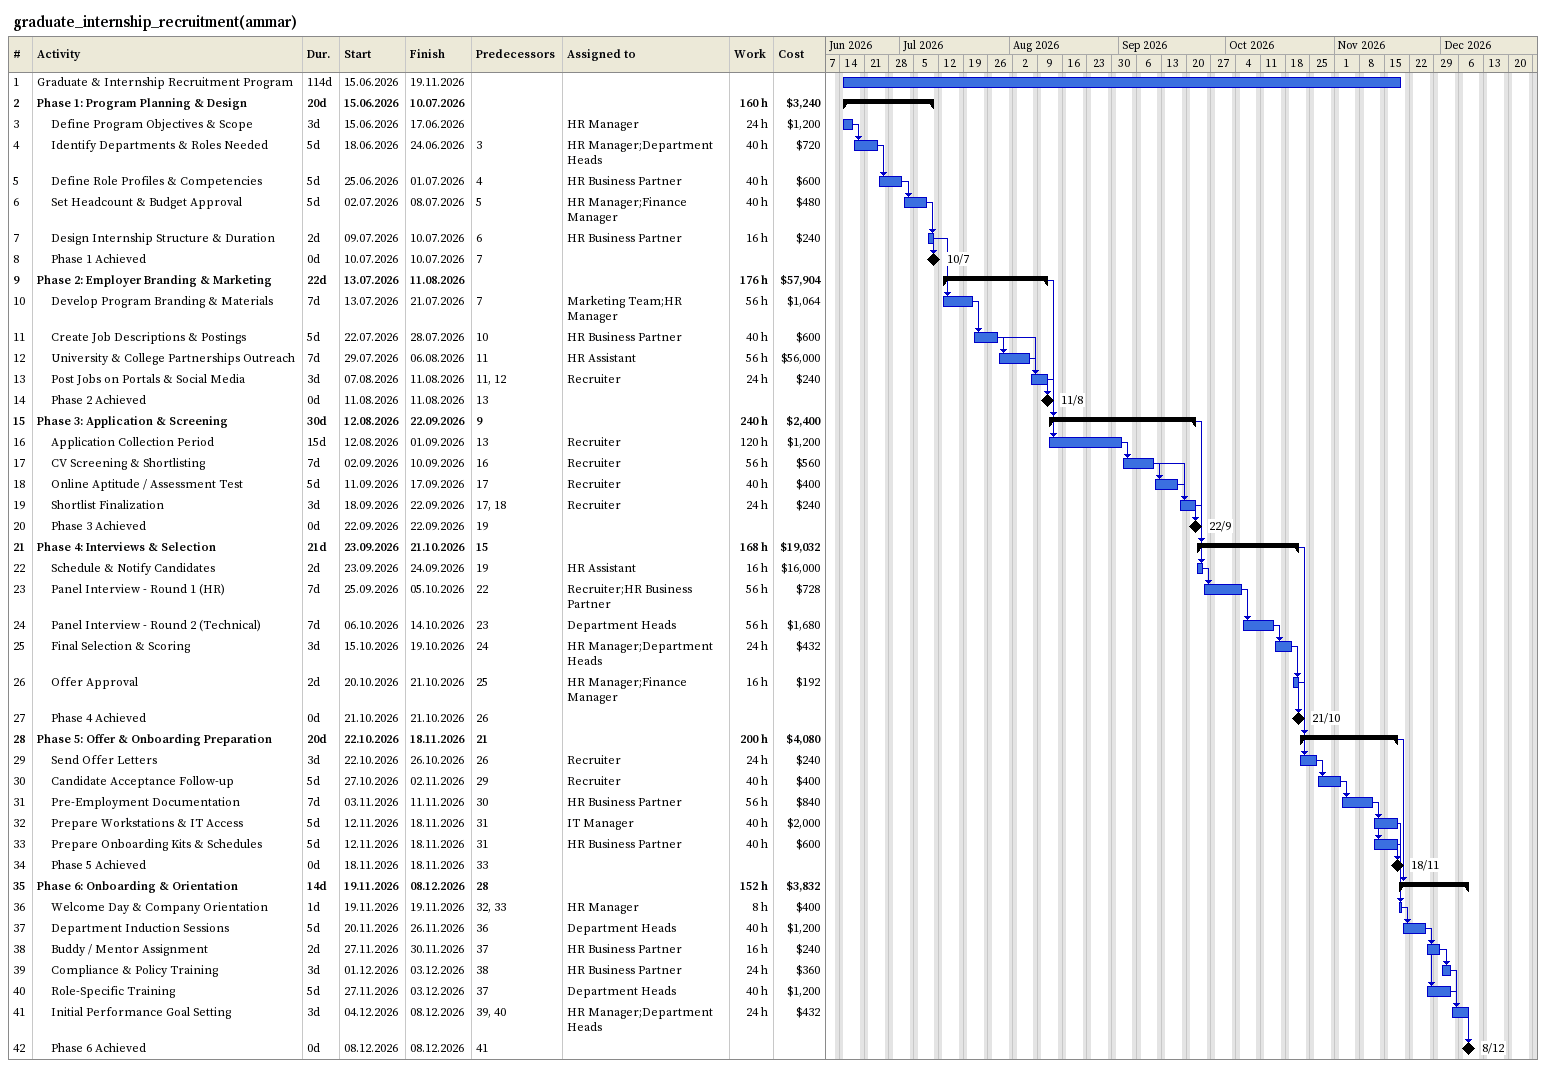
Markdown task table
graduate_internship_recruitment(ammar)

| ID | Level | Task | Duration | Start | Finish | Predecessors | Resources | Work (h) | Cost ($) |
|---|---|---|---|---|---|---|---|---|---|
| 1 | 1 | Graduate & Internship Recruitment Program | 114d | 2026-06-15 | 2026-11-19 |  |  |  |  |
| 2 | 1 | **Phase 1: Program Planning & Design** | 20d | 2026-06-15 | 2026-07-10 |  |  | 160 | 3240 |
| 3 | 2 | Define Program Objectives & Scope | 3d | 2026-06-15 | 2026-06-17 |  | HR Manager | 24 | 1200 |
| 4 | 2 | Identify Departments & Roles Needed | 5d | 2026-06-18 | 2026-06-24 | 3 | HR Manager;Department Heads | 40 | 720 |
| 5 | 2 | Define Role Profiles & Competencies | 5d | 2026-06-25 | 2026-07-01 | 4 | HR Business Partner | 40 | 600 |
| 6 | 2 | Set Headcount & Budget Approval | 5d | 2026-07-02 | 2026-07-08 | 5 | HR Manager;Finance Manager | 40 | 480 |
| 7 | 2 | Design Internship Structure & Duration | 2d | 2026-07-09 | 2026-07-10 | 6 | HR Business Partner | 16 | 240 |
| 8 | 2 | Phase 1 Achieved | 0d | 2026-07-10 | 2026-07-10 | 7 |  |  |  |
| 9 | 1 | **Phase 2: Employer Branding & Marketing** | 22d | 2026-07-13 | 2026-08-11 |  |  | 176 | 57904 |
| 10 | 2 | Develop Program Branding & Materials | 7d | 2026-07-13 | 2026-07-21 | 7 | Marketing Team;HR Manager | 56 | 1064 |
| 11 | 2 | Create Job Descriptions & Postings | 5d | 2026-07-22 | 2026-07-28 | 10 | HR Business Partner | 40 | 600 |
| 12 | 2 | University & College Partnerships Outreach | 7d | 2026-07-29 | 2026-08-06 | 11 | HR Assistant | 56 | 56000 |
| 13 | 2 | Post Jobs on Portals & Social Media | 3d | 2026-08-07 | 2026-08-11 | 11, 12 | Recruiter | 24 | 240 |
| 14 | 2 | Phase 2 Achieved | 0d | 2026-08-11 | 2026-08-11 | 13 |  |  |  |
| 15 | 1 | **Phase 3: Application & Screening** | 30d | 2026-08-12 | 2026-09-22 | 9 |  | 240 | 2400 |
| 16 | 2 | Application Collection Period | 15d | 2026-08-12 | 2026-09-01 | 13 | Recruiter | 120 | 1200 |
| 17 | 2 | CV Screening & Shortlisting | 7d | 2026-09-02 | 2026-09-10 | 16 | Recruiter | 56 | 560 |
| 18 | 2 | Online Aptitude / Assessment Test | 5d | 2026-09-11 | 2026-09-17 | 17 | Recruiter | 40 | 400 |
| 19 | 2 | Shortlist Finalization | 3d | 2026-09-18 | 2026-09-22 | 17, 18 | Recruiter | 24 | 240 |
| 20 | 2 | Phase 3 Achieved | 0d | 2026-09-22 | 2026-09-22 | 19 |  |  |  |
| 21 | 1 | **Phase 4: Interviews & Selection** | 21d | 2026-09-23 | 2026-10-21 | 15 |  | 168 | 19032 |
| 22 | 2 | Schedule & Notify Candidates | 2d | 2026-09-23 | 2026-09-24 | 19 | HR Assistant | 16 | 16000 |
| 23 | 2 | Panel Interview - Round 1 (HR) | 7d | 2026-09-25 | 2026-10-05 | 22 | Recruiter;HR Business Partner | 56 | 728 |
| 24 | 2 | Panel Interview - Round 2 (Technical) | 7d | 2026-10-06 | 2026-10-14 | 23 | Department Heads | 56 | 1680 |
| 25 | 2 | Final Selection & Scoring | 3d | 2026-10-15 | 2026-10-19 | 24 | HR Manager;Department Heads | 24 | 432 |
| 26 | 2 | Offer Approval | 2d | 2026-10-20 | 2026-10-21 | 25 | HR Manager;Finance Manager | 16 | 192 |
| 27 | 2 | Phase 4 Achieved | 0d | 2026-10-21 | 2026-10-21 | 26 |  |  |  |
| 28 | 1 | **Phase 5: Offer & Onboarding Preparation** | 20d | 2026-10-22 | 2026-11-18 | 21 |  | 200 | 4080 |
| 29 | 2 | Send Offer Letters | 3d | 2026-10-22 | 2026-10-26 | 26 | Recruiter | 24 | 240 |
| 30 | 2 | Candidate Acceptance Follow-up | 5d | 2026-10-27 | 2026-11-02 | 29 | Recruiter | 40 | 400 |
| 31 | 2 | Pre-Employment Documentation | 7d | 2026-11-03 | 2026-11-11 | 30 | HR Business Partner | 56 | 840 |
| 32 | 2 | Prepare Workstations & IT Access | 5d | 2026-11-12 | 2026-11-18 | 31 | IT Manager | 40 | 2000 |
| 33 | 2 | Prepare Onboarding Kits & Schedules | 5d | 2026-11-12 | 2026-11-18 | 31 | HR Business Partner | 40 | 600 |
| 34 | 2 | Phase 5 Achieved | 0d | 2026-11-18 | 2026-11-18 | 33 |  |  |  |
| 35 | 1 | **Phase 6: Onboarding & Orientation** | 14d | 2026-11-19 | 2026-12-08 | 28 |  | 152 | 3832 |
| 36 | 2 | Welcome Day & Company Orientation | 1d | 2026-11-19 | 2026-11-19 | 32, 33 | HR Manager | 8 | 400 |
| 37 | 2 | Department Induction Sessions | 5d | 2026-11-20 | 2026-11-26 | 36 | Department Heads | 40 | 1200 |
| 38 | 2 | Buddy / Mentor Assignment | 2d | 2026-11-27 | 2026-11-30 | 37 | HR Business Partner | 16 | 240 |
| 39 | 2 | Compliance & Policy Training | 3d | 2026-12-01 | 2026-12-03 | 38 | HR Business Partner | 24 | 360 |
| 40 | 2 | Role-Specific Training | 5d | 2026-11-27 | 2026-12-03 | 37 | Department Heads | 40 | 1200 |
| 41 | 2 | Initial Performance Goal Setting | 3d | 2026-12-04 | 2026-12-08 | 39, 40 | HR Manager;Department Heads | 24 | 432 |
| 42 | 2 | Phase 6 Achieved | 0d | 2026-12-08 | 2026-12-08 | 41 |  |  |  |
